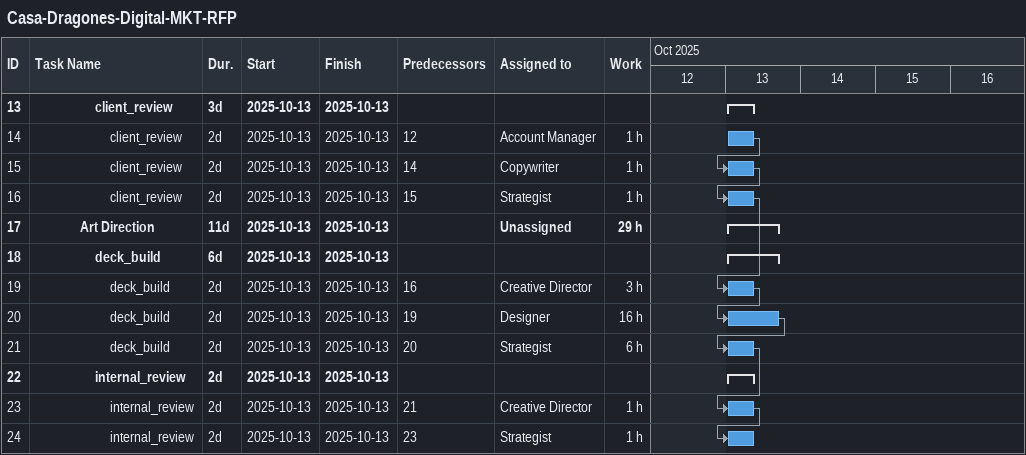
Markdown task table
Casa-Dragones-Digital-MKT-RFP

| ID | Level | Task | Duration | Start | Finish | Predecessors | Resources | Work (h) |
|---|---|---|---|---|---|---|---|---|
| 13 | 5 | **client_review** | 3d | 2025-10-13 | 2025-10-13 |  |  |  |
| 14 | 6 | client_review | 2d | 2025-10-13 | 2025-10-13 | 12 | Account Manager | 1 |
| 15 | 6 | client_review | 2d | 2025-10-13 | 2025-10-13 | 14 | Copywriter | 1 |
| 16 | 6 | client_review | 2d | 2025-10-13 | 2025-10-13 | 15 | Strategist | 1 |
| 17 | 4 | **Art Direction** | 11d | 2025-10-13 | 2025-10-13 |  | Unassigned | 29 |
| 18 | 5 | **deck_build** | 6d | 2025-10-13 | 2025-10-13 |  |  |  |
| 19 | 6 | deck_build | 2d | 2025-10-13 | 2025-10-13 | 16 | Creative Director | 3 |
| 20 | 6 | deck_build | 2d | 2025-10-13 | 2025-10-13 | 19 | Designer | 16 |
| 21 | 6 | deck_build | 2d | 2025-10-13 | 2025-10-13 | 20 | Strategist | 6 |
| 22 | 5 | **internal_review** | 2d | 2025-10-13 | 2025-10-13 |  |  |  |
| 23 | 6 | internal_review | 2d | 2025-10-13 | 2025-10-13 | 21 | Creative Director | 1 |
| 24 | 6 | internal_review | 2d | 2025-10-13 | 2025-10-13 | 23 | Strategist | 1 |
